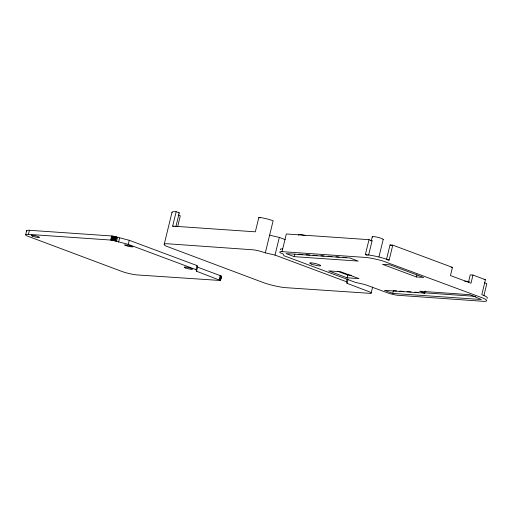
<?xml version="1.0" encoding="UTF-8"?>
<svg xmlns="http://www.w3.org/2000/svg" width="513" height="513" viewBox="0 0 513 513"><rect width="100%" height="100%" fill="white"/><g stroke="black" fill="none" stroke-linecap="round" stroke-linejoin="round"><path stroke-width="0.77" d="M26.823 231.081A11.312 1.616 13.7 0 1 29.408 230.286L111.687 235.974L115.072 236.57L129.263 240.302L197.005 265.567L197.563 267.164L220.141 275.584L221.295 276.526M25.663 234.691L26.657 230.613M197.005 265.567L196.011 269.646L196.569 271.242L220.519 280.502L137.208 274.936A11.312 1.616 13.7 0 1 121.684 271.371L26.727 235.788A11.312 1.616 13.7 0 1 28.414 234.364L29.408 230.286M28.414 234.364L110.693 240.052L111.687 235.974M110.693 240.052L111.507 240.135L112.501 236.057M111.507 240.135L111.981 240.206L112.975 236.127M111.981 240.206L112.482 240.296L113.476 236.217M112.482 240.296L113.001 240.405L113.995 236.326M113.001 240.405L113.533 240.52L114.527 236.442M196.011 269.646L128.269 244.38L114.072 240.648L115.072 236.57M114.611 240.789L115.605 236.711M115.13 240.93L116.124 236.852M115.624 241.084L116.618 237.006M116.515 241.386L117.509 237.307M118.567 242.155L119.561 238.077M128.269 244.38L129.263 240.302M164.205 244.297L172.028 212.215M173.901 226.573L172.663 226.118L176.177 211.702L179.261 212.857L175.933 226.509M177.71 226.432L180.294 215.813L178.235 214.953M196.569 271.242L197.563 267.164M219.147 279.662L220.141 275.584M219.853 279.957L220.846 275.879M220.115 280.092L221.109 276.013M220.257 279.951L220.59 278.591M220.301 280.611L221.315 276.135M220.455 280.322L221.449 276.244M220.443 280.566L221.52 276.34M265.311 252.851L261.707 251.665A10.478 1.494 13.7 0 0 253.929 249.876L167.11 243.733A17.545 2.501 13.7 0 0 165.859 246.003L263.996 282.836A17.545 2.501 13.7 0 0 284.728 287.601L370.61 293.391A10.478 1.494 13.7 0 0 370.162 292.109L347.051 283.336L346.487 281.74L275.013 255.083L265.311 252.851L273.128 220.763L269.53 219.577A10.478 1.494 13.7 0 0 261.752 217.788L258.853 217.416L255.339 231.825L172.663 226.118M275.013 255.083L279.322 237.404L269.62 235.178M282.022 251.639L366.147 257.481A17.545 2.501 13.7 0 1 382.897 260.995L482.566 297.938A17.545 2.501 13.7 0 1 483.765 301.349L396.947 295.212A10.478 1.494 13.7 0 1 389.168 293.423L365.038 284.58L355.336 282.349L283.862 255.692L283.298 254.095L280.714 252.973A10.478 1.494 13.7 0 1 280.265 251.691L282.022 251.639L286.331 233.966L369.007 239.68L372.092 240.828L368.629 255.038M294.212 256.66L358.202 261.085L349.988 258.02L285.998 253.602L294.212 256.66L294.872 253.941M347.115 277.783L358.997 278.604L340.523 271.71L328.641 270.89L347.115 277.783L347.776 275.064L351.738 275.34M346.487 281.74L347.237 278.662M347.051 283.336L347.987 279.495M369.007 239.68L365.359 254.634L366.808 254.762A17.545 2.501 13.7 0 1 383.564 258.276L389.143 260.097L392.785 245.143L452.46 267.401L450.472 275.558L470.998 283.214L472.986 275.058L485.452 279.707L481.803 294.661L483.233 295.219A17.545 2.501 13.7 0 1 487.023 298.329M371.309 240.674L372.239 236.865M378.947 256.904L383.217 239.385M371.149 293.128L372.643 287.017M386.578 259.161L390.04 244.957L392.785 245.143M425.251 291.089L424.758 293.128L384.526 290.345L392.74 293.41L393.4 290.691L396.594 290.909M416.402 276.956L423.719 277.462L389.848 264.83L382.538 264.323L416.402 276.956L416.902 274.917M468.44 282.285L470.248 274.865L472.986 275.058M483.913 295.584L486.824 283.618L484.355 282.701M124.768 244.925L128.462 246.509L132.944 246.907L128.494 245.278L124.762 245.086M282.682 248.92L280.925 248.972A10.478 1.494 13.7 0 0 280.54 249.677M176.177 211.702L174.927 211.651A17.545 2.501 13.7 0 0 172.009 212.549M178.344 212.812L179.261 212.857M370.412 240.712L372.092 240.828M387.77 260.001L389.143 260.097M298.822 254.217L302.773 254.493M305.934 254.711L309.884 254.98M313.045 255.198L316.996 255.474M320.946 255.743L324.101 255.961M328.051 256.237L332.001 256.506M335.951 256.782L339.112 257M343.062 257.276L346.224 257.494M451.087 267.305L452.46 267.401M484.08 279.611L485.452 279.707M464.643 281.156L469.395 281.483M399.794 291.134L403.789 291.41M406.982 291.628L410.977 291.903M414.972 292.179L418.166 292.404M422.161 292.679L475.686 296.373M392.74 293.41L481.412 299.534L469.902 294.686L419.621 291.211L424.758 293.128M113.533 240.52L114.072 240.648M390.04 244.957L391.637 245.547M365.974 254.865L367.212 255.32M258.853 217.416L260.091 217.878M279.322 237.404L285.273 239.629M337.432 271.204L347.776 275.064M372.509 237.141A5.656 0.808 13.7 0 1 377.408 237.218A5.656 0.808 13.7 0 1 383.108 239.577M298.765 235.121A5.656 0.808 13.7 0 1 305.1 235.557M185.616 267.991A4.239 0.603 13.7 0 0 192.394 269.267A4.239 0.603 13.7 0 0 187.065 267.279A4.239 0.603 13.7 0 0 185.616 267.991M32.633 236.217A4.239 0.603 13.7 0 0 39.411 237.493A4.239 0.603 13.7 0 0 34.082 235.505A4.239 0.603 13.7 0 0 32.633 236.217M311.538 264.099A5.656 0.808 13.7 0 0 320.58 265.805A5.656 0.808 13.7 0 0 313.469 263.15A5.656 0.808 13.7 0 0 311.538 264.099"/></g></svg>
